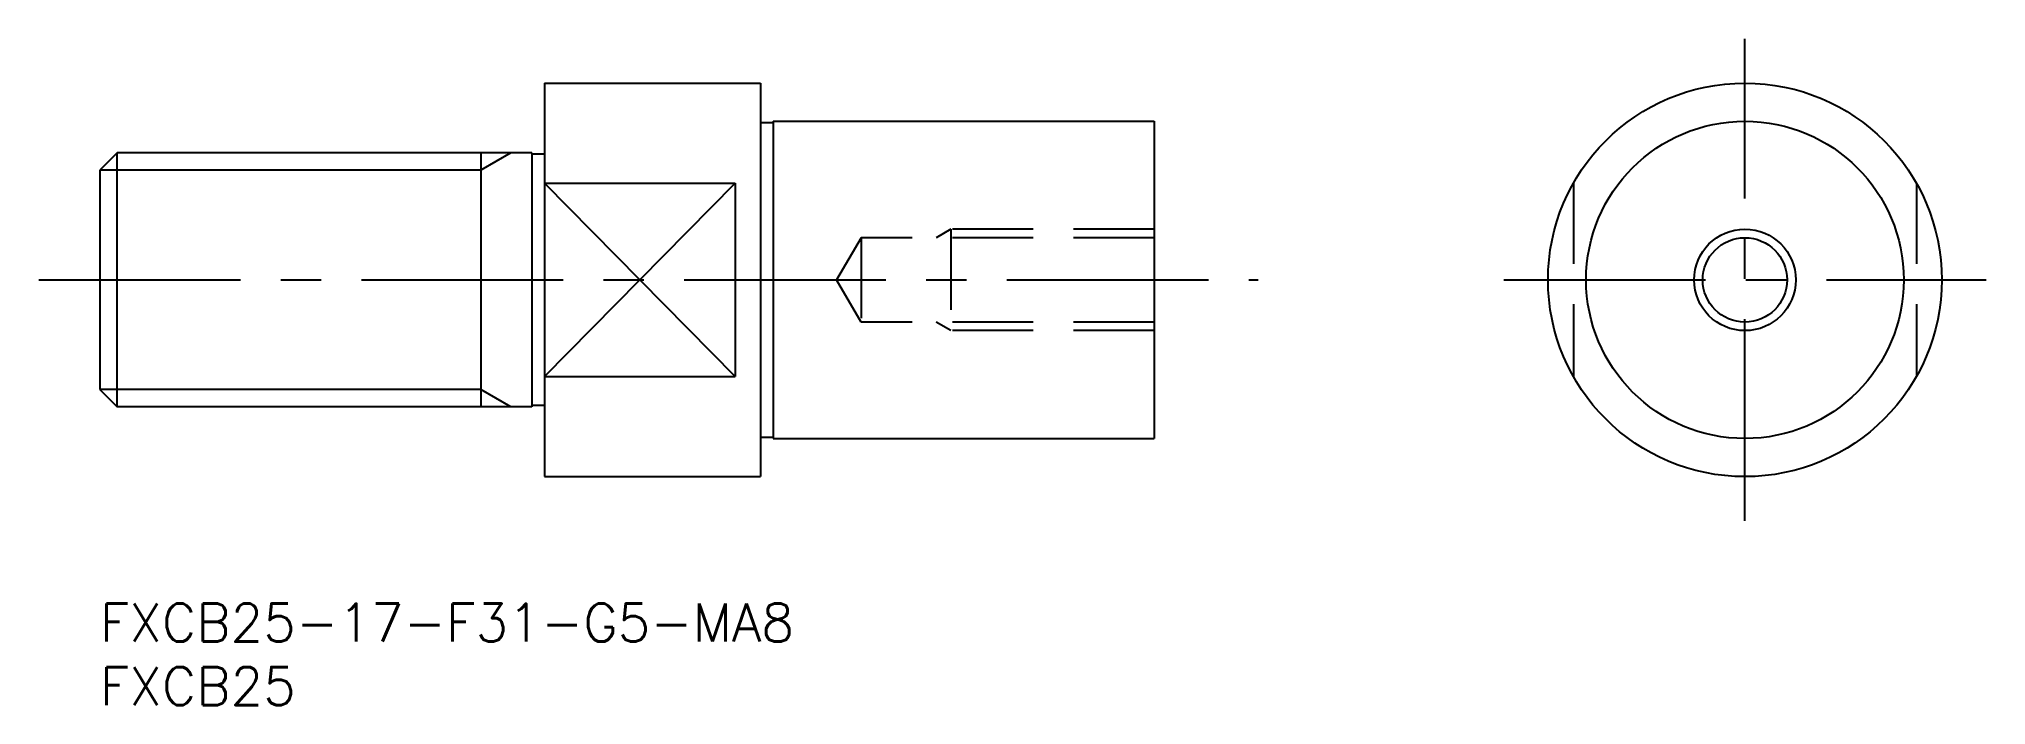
# Model space of a CAD drawing. Extents: x -5 to 148, y -8 to 44.
import ezdxf

# ---------------------------------------------------------------- set-up
doc = ezdxf.new("R2010")
doc.units = 0
doc.header["$LTSCALE"] = 0.5
doc.linetypes.add('CENTER', pattern=[50.8, 31.75, -6.35, 6.35, -6.35])
doc.linetypes.add('DASHED', pattern=[19.05, 12.7, -6.35])
for name, color, linetype in [('MSM_CENTER', 1, 'CENTER'), ('MSM_CONTINUOUS', 7, 'CONTINUOUS'), ('MSM_DASHED', 4, 'DASHED'), ('MSM_NARROW', 5, 'CONTINUOUS'), ('MSM_PART_NUMBER', 7, 'CONTINUOUS')]:
    doc.layers.add(name, color=color, linetype=linetype)
doc.styles.get("Standard").update_dxf_attribs({"font": 'txt.shx', "height": 3, "bigfont": 'bigfont.shx'})

# ---------------------------------------------------------------- blocks, each defined once
blk = doc.blocks.new('*U4')
at = {"layer": 'MSM_PART_NUMBER'}
blk.add_text('FXCB25-17-F31-G5-MA8', height=3, dxfattribs=at).set_placement((0, -3))
blk = doc.blocks.new('*U5')
at = {"layer": 'MSM_PART_NUMBER'}
blk.add_text('FXCB25', height=3, dxfattribs=at).set_placement((0, -8))

msp = doc.modelspace()

# ---------------------------------------------------------------- linework, layer by layer
at = {"layer": 'MSM_CENTER'}
for p, q in [((129.5, 6.52), (129.5, 44.48)), ((-4.8, 25.5), (91.19, 25.5)), ((110.52, 25.5), (148.48, 25.5))]:
    msp.add_line(p, q, dxfattribs=at)
at = {"layer": 'MSM_CONTINUOUS'}
for p, q in [((35, 41), (35, 10)), ((35, 41), (52, 41)), ((52, 41), (52, 10)), ((52, 37.9), (53, 37.9)), ((53, 38), (83, 38)), ((53, 38), (53, 13)), ((83, 38), (83, 13)), ((1.35, 35.5), (0, 34.15)), ((34, 35.5), (1.35, 35.5)), ((1.35, 15.5), (1.35, 35.5)), ((30, 35.5), (30, 15.5)), ((34, 35.5), (34, 15.5)), ((35, 35.4), (34, 35.4)), ((0, 34.15), (0, 16.85)), ((35, 33.12), (50, 33.12)), ((50, 33.12), (50, 17.88)), ((35, 17.88), (50, 17.88)), ((0, 16.85), (1.35, 15.5)), ((34, 15.5), (1.35, 15.5)), ((35, 15.6), (34, 15.6)), ((52, 13.1), (53, 13.1)), ((53, 13), (83, 13)), ((35, 10), (52, 10))]:
    msp.add_line(p, q, dxfattribs=at)
for radius in [15.5, 12.5, 3.32]:
    msp.add_circle((129.5, 25.5), radius, dxfattribs=at)
at = {"layer": 'MSM_DASHED'}
for p, q in [((116, 33.12), (116, 17.88)), ((143, 33.12), (143, 17.88)), ((67, 29.5), (65.83, 28.82)), ((67, 29.5), (67, 21.5)), ((83, 29.5), (67, 29.5)), ((59.92, 28.82), (58, 25.5)), ((59.92, 28.82), (59.92, 22.18)), ((83, 28.82), (59.92, 28.82)), ((59.92, 22.18), (58, 25.5)), ((83, 22.18), (59.92, 22.18)), ((67, 21.5), (65.83, 22.18)), ((83, 21.5), (67, 21.5))]:
    msp.add_line(p, q, dxfattribs=at)
at = {"layer": 'MSM_NARROW'}
for p, q in [((32.34, 35.5), (30, 34.15)), ((30, 34.15), (0, 34.15)), ((35, 33.12), (50, 17.88)), ((35, 17.88), (50, 33.12)), ((30, 16.85), (0, 16.85)), ((32.34, 15.5), (30, 16.85))]:
    msp.add_line(p, q, dxfattribs=at)
msp.add_circle((129.5, 25.5), 4, dxfattribs=at)

# ---------------------------------------------------------------- block references
at = {"layer": 'MSM_CONTINUOUS'}
for name in ['*U4', '*U5']:
    msp.add_blockref(name, (0, 0), dxfattribs=at)

doc.saveas('drawing.dxf')
